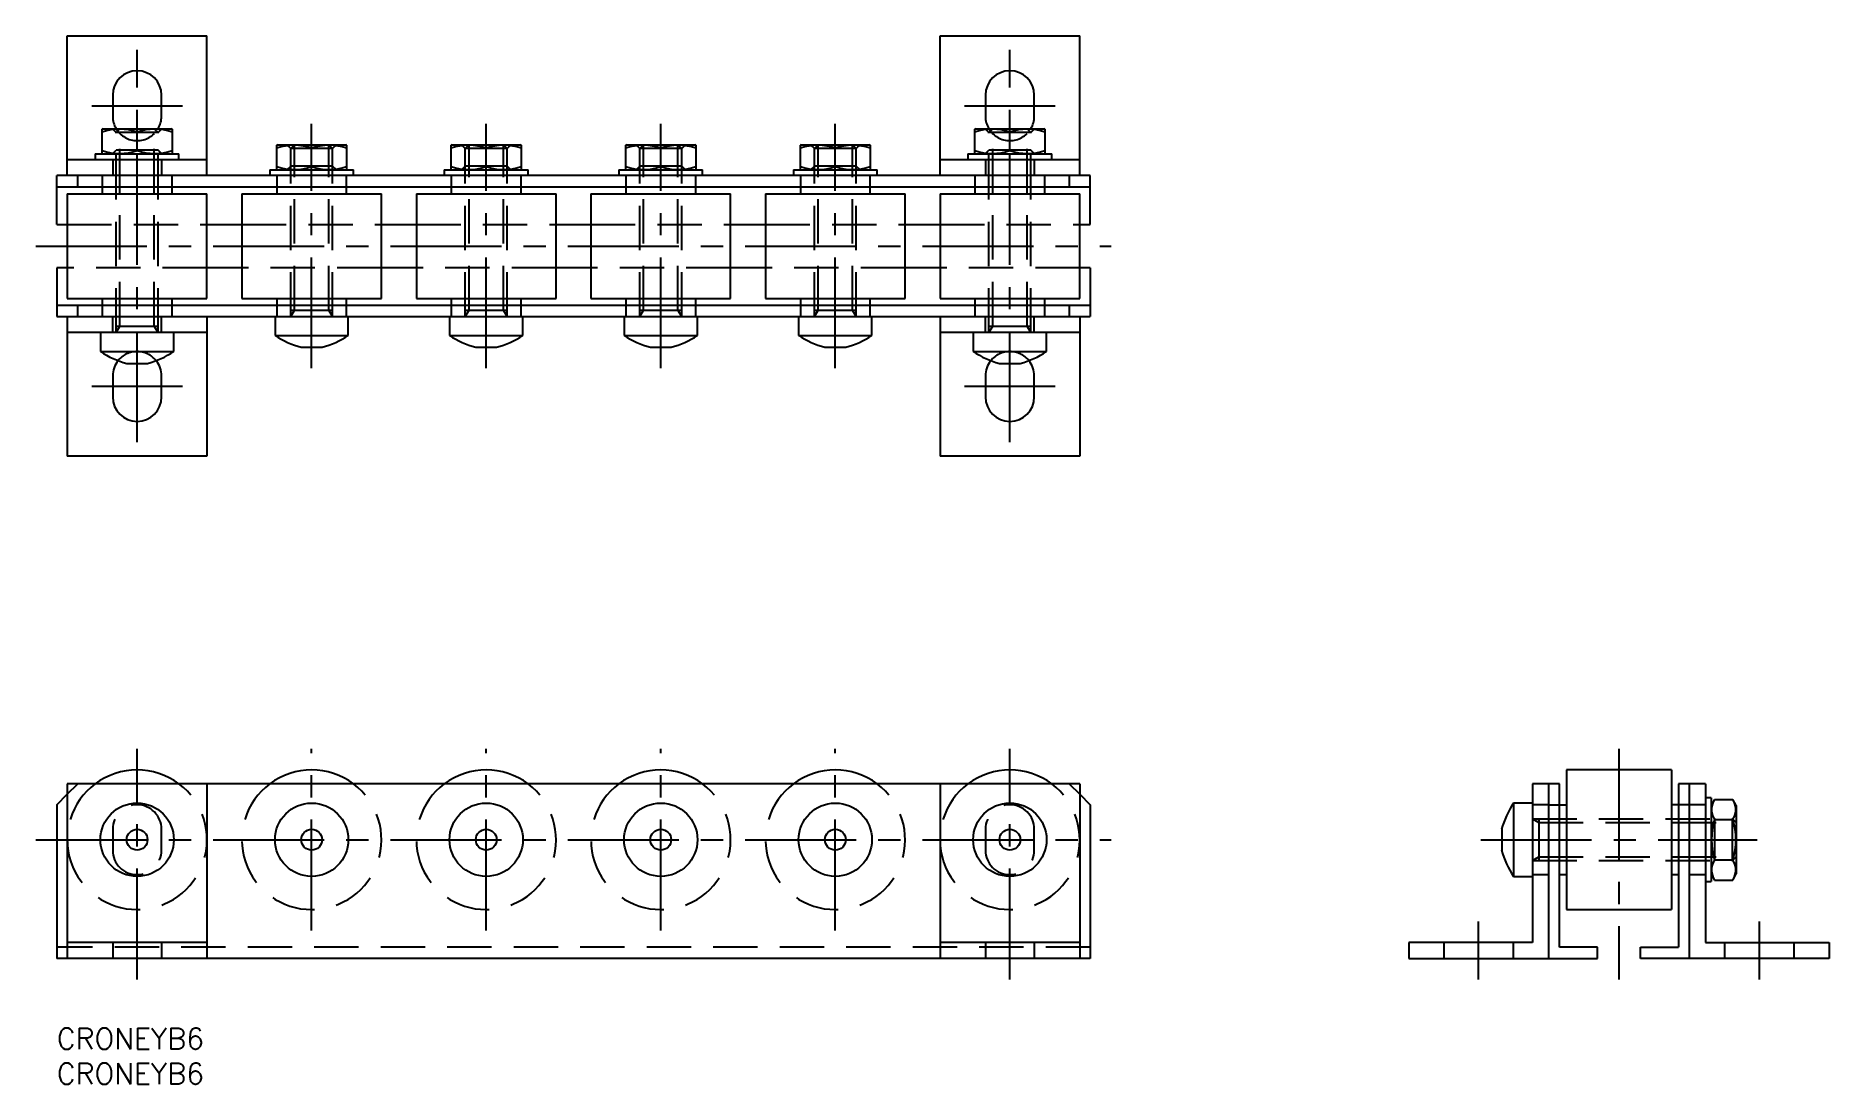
# Model space of a CAD drawing. Extents: x -3 to 254, y -8 to 142.
import ezdxf

# ---------------------------------------------------------------- set-up
doc = ezdxf.new("R2010")
doc.units = 0
doc.header["$LTSCALE"] = 0.5
doc.linetypes.add('CENTER', pattern=[50.8, 31.75, -6.35, 6.35, -6.35])
doc.linetypes.add('DASHED', pattern=[19.05, 12.7, -6.35])
for name, color, linetype in [('MSM_CENTER', 1, 'CENTER'), ('MSM_CONTINUOUS', 7, 'CONTINUOUS'), ('MSM_DASHED', 4, 'DASHED'), ('MSM_PART_NUMBER', 7, 'CONTINUOUS')]:
    doc.layers.add(name, color=color, linetype=linetype)
doc.styles.get("Standard").update_dxf_attribs({"font": 'txt.shx', "height": 3, "bigfont": 'bigfont.shx'})

# ---------------------------------------------------------------- blocks, each defined once
blk = doc.blocks.new('*U45')
at = {"layer": 'MSM_PART_NUMBER'}
blk.add_text('CRONEYB6', height=3, dxfattribs=at).set_placement((0, -3))
blk = doc.blocks.new('*U46')
at = {"layer": 'MSM_PART_NUMBER'}
blk.add_text('CRONEYB6', height=3, dxfattribs=at).set_placement((0, -8))

msp = doc.modelspace()

# ---------------------------------------------------------------- linework, layer by layer
at = {"layer": 'MSM_CENTER'}
for p, q in [((11.5, 83.91), (11.5, 140.11)), ((136.5, 83.91), (136.5, 140.11)), ((5, 132.11), (18, 132.11)), ((130, 132.11), (143, 132.11)), ((36.5, 94.51), (36.5, 129.51)), ((61.5, 94.51), (61.5, 129.51)), ((86.5, 94.51), (86.5, 129.51)), ((111.5, 94.51), (111.5, 129.51)), ((-3, 112.01), (151, 112.01)), ((18, 91.91), (5, 91.91)), ((143, 91.91), (130, 91.91)), ((11.5, 7), (11.5, 40)), ((36.5, 14), (36.5, 40)), ((61.5, 14), (61.5, 40)), ((86.5, 14), (86.5, 40)), ((111.5, 14), (111.5, 40)), ((136.5, 7), (136.5, 40)), ((223.74, 40), (223.74, 7)), ((-3, 27), (151, 27)), ((203.94, 27), (243.54, 27)), ((203.64, 7), (203.64, 15.3)), ((243.84, 7), (243.84, 15.3))]:
    msp.add_line(p, q, dxfattribs=at)
at = {"layer": 'MSM_CONTINUOUS'}
for p, q in [((1.5, 122.11), (1.5, 142.11)), ((1.5, 142.11), (21.5, 142.11)), ((21.5, 122.11), (21.5, 142.11)), ((126.5, 122.11), (126.5, 142.11)), ((126.5, 142.11), (146.5, 142.11)), ((146.5, 122.11), (146.5, 142.11)), ((8, 133.61), (8, 130.61)), ((15, 130.61), (15, 133.61)), ((133, 133.61), (133, 130.61)), ((140, 130.61), (140, 133.61)), ((6.6, 128.81), (6.5, 128.75)), ((6.5, 125.27), (6.5, 128.75)), ((6.6, 128.81), (16.4, 128.81)), ((16.5, 128.75), (16.4, 128.81)), ((16.5, 128.75), (16.5, 125.27)), ((131.6, 128.81), (131.5, 128.75)), ((131.5, 125.27), (131.5, 128.75)), ((131.6, 128.81), (141.4, 128.81)), ((141.5, 128.75), (141.4, 128.81)), ((141.5, 128.75), (141.5, 125.27)), ((11.5, 125.72), (11.5, 128.31)), ((31.6, 126.51), (31.5, 126.45)), ((31.5, 122.97), (31.5, 126.45)), ((31.6, 126.51), (41.4, 126.51)), ((36.5, 123.42), (36.5, 126.01)), ((41.5, 126.45), (41.4, 126.51)), ((41.5, 126.45), (41.5, 122.97)), ((56.6, 126.51), (56.5, 126.45)), ((56.5, 122.97), (56.5, 126.45)), ((56.6, 126.51), (66.4, 126.51)), ((61.5, 123.42), (61.5, 126.01)), ((66.5, 126.45), (66.4, 126.51)), ((66.5, 126.45), (66.5, 122.97)), ((81.6, 126.51), (81.5, 126.45)), ((81.5, 122.97), (81.5, 126.45)), ((81.6, 126.51), (91.4, 126.51)), ((86.5, 123.42), (86.5, 126.01)), ((91.5, 126.45), (91.4, 126.51)), ((91.5, 126.45), (91.5, 122.97)), ((106.6, 126.51), (106.5, 126.45)), ((106.5, 122.97), (106.5, 126.45)), ((106.6, 126.51), (116.4, 126.51)), ((111.5, 123.42), (111.5, 126.01)), ((116.5, 126.45), (116.4, 126.51)), ((116.5, 126.45), (116.5, 122.97)), ((136.5, 125.72), (136.5, 128.31)), ((1.5, 124.41), (21.5, 124.41)), ((5.5, 125.21), (5.5, 124.41)), ((5.5, 125.21), (17.5, 125.21)), ((6.5, 125.27), (6.6, 125.21)), ((16.4, 125.21), (16.5, 125.27)), ((17.5, 124.41), (17.5, 125.21)), ((126.5, 124.41), (146.5, 124.41)), ((130.5, 125.21), (130.5, 124.41)), ((130.5, 125.21), (142.5, 125.21)), ((131.5, 125.27), (131.6, 125.21)), ((141.4, 125.21), (141.5, 125.27)), ((142.5, 124.41), (142.5, 125.21)), ((0, 115.11), (0, 122.11)), ((148, 122.11), (0, 122.11)), ((3, 120.51), (3, 122.11)), ((30.5, 122.91), (30.5, 122.11)), ((30.5, 122.91), (42.5, 122.91)), ((31.5, 122.97), (31.6, 122.91)), ((41.4, 122.91), (41.5, 122.97)), ((42.5, 122.11), (42.5, 122.91)), ((55.5, 122.91), (55.5, 122.11)), ((55.5, 122.91), (67.5, 122.91)), ((56.5, 122.97), (56.6, 122.91)), ((66.4, 122.91), (66.5, 122.97)), ((67.5, 122.11), (67.5, 122.91)), ((80.5, 122.91), (80.5, 122.11)), ((80.5, 122.91), (92.5, 122.91)), ((81.5, 122.97), (81.6, 122.91)), ((91.4, 122.91), (91.5, 122.97)), ((92.5, 122.11), (92.5, 122.91)), ((105.5, 122.91), (105.5, 122.11)), ((105.5, 122.91), (117.5, 122.91)), ((106.5, 122.97), (106.6, 122.91)), ((116.4, 122.91), (116.5, 122.97)), ((117.5, 122.11), (117.5, 122.91)), ((145, 122.11), (145, 120.51)), ((148, 115.11), (148, 122.11)), ((0, 120.51), (148, 120.51)), ((1.5, 119.51), (1.5, 104.51)), ((1.5, 119.51), (21.5, 119.51)), ((6.5, 120.51), (6.5, 119.51)), ((16.5, 119.51), (16.5, 120.51)), ((21.5, 104.51), (21.5, 119.51)), ((26.5, 119.51), (26.5, 104.51)), ((26.5, 119.51), (46.5, 119.51)), ((31.5, 120.51), (31.5, 119.51)), ((41.5, 119.51), (41.5, 120.51)), ((46.5, 104.51), (46.5, 119.51)), ((51.5, 119.51), (51.5, 104.51)), ((51.5, 119.51), (71.5, 119.51)), ((56.5, 120.51), (56.5, 119.51)), ((66.5, 119.51), (66.5, 120.51)), ((71.5, 104.51), (71.5, 119.51)), ((76.5, 119.51), (76.5, 104.51)), ((76.5, 119.51), (96.5, 119.51)), ((81.5, 120.51), (81.5, 119.51)), ((91.5, 119.51), (91.5, 120.51)), ((96.5, 104.51), (96.5, 119.51)), ((101.5, 119.51), (101.5, 104.51)), ((101.5, 119.51), (121.5, 119.51)), ((106.5, 120.51), (106.5, 119.51)), ((116.5, 119.51), (116.5, 120.51)), ((121.5, 104.51), (121.5, 119.51)), ((126.5, 119.51), (126.5, 104.51)), ((126.5, 119.51), (146.5, 119.51)), ((131.5, 120.51), (131.5, 119.51)), ((141.5, 119.51), (141.5, 120.51)), ((146.5, 104.51), (146.5, 119.51)), ((0, 115.11), (1.5, 115.11)), ((21.5, 115.11), (26.5, 115.11)), ((46.5, 115.11), (51.5, 115.11)), ((71.5, 115.11), (76.5, 115.11)), ((96.5, 115.11), (101.5, 115.11)), ((121.5, 115.11), (126.5, 115.11)), ((146.5, 115.11), (148, 115.11)), ((0, 108.91), (0, 101.91)), ((1.5, 108.91), (0, 108.91)), ((26.5, 108.91), (21.5, 108.91)), ((51.5, 108.91), (46.5, 108.91)), ((76.5, 108.91), (71.5, 108.91)), ((101.5, 108.91), (96.5, 108.91)), ((126.5, 108.91), (121.5, 108.91)), ((148, 108.91), (146.5, 108.91)), ((148, 108.91), (148, 101.91)), ((148, 103.51), (0, 103.51)), ((1.5, 104.51), (21.5, 104.51)), ((3, 101.91), (3, 103.51)), ((6.5, 104.51), (6.5, 103.51)), ((16.5, 103.51), (16.5, 104.51)), ((26.5, 104.51), (46.5, 104.51)), ((31.5, 104.51), (31.5, 103.51)), ((41.5, 103.51), (41.5, 104.51)), ((51.5, 104.51), (71.5, 104.51)), ((56.5, 104.51), (56.5, 103.51)), ((66.5, 103.51), (66.5, 104.51)), ((76.5, 104.51), (96.5, 104.51)), ((81.5, 104.51), (81.5, 103.51)), ((91.5, 103.51), (91.5, 104.51)), ((101.5, 104.51), (121.5, 104.51)), ((106.5, 104.51), (106.5, 103.51)), ((116.5, 103.51), (116.5, 104.51)), ((126.5, 104.51), (146.5, 104.51)), ((131.5, 104.51), (131.5, 103.51)), ((141.5, 103.51), (141.5, 104.51)), ((145, 103.51), (145, 101.91)), ((0, 101.91), (148, 101.91)), ((1.5, 101.91), (1.5, 81.91)), ((21.5, 101.91), (21.5, 81.91)), ((31.25, 101.91), (31.25, 99.2)), ((41.75, 99.2), (41.75, 101.91)), ((56.25, 101.91), (56.25, 99.2)), ((66.75, 99.2), (66.75, 101.91)), ((81.25, 101.91), (81.25, 99.2)), ((91.75, 99.2), (91.75, 101.91)), ((106.25, 101.91), (106.25, 99.2)), ((116.75, 99.2), (116.75, 101.91)), ((126.5, 101.91), (126.5, 81.91)), ((146.5, 101.91), (146.5, 81.91)), ((21.5, 99.61), (1.5, 99.61)), ((6.25, 99.61), (6.25, 96.9)), ((16.75, 96.9), (16.75, 99.61)), ((31.25, 99.2), (41.75, 99.2)), ((56.25, 99.2), (66.75, 99.2)), ((81.25, 99.2), (91.75, 99.2)), ((106.25, 99.2), (116.75, 99.2)), ((146.5, 99.61), (126.5, 99.61)), ((131.25, 99.61), (131.25, 96.9)), ((141.75, 96.9), (141.75, 99.61)), ((6.25, 96.9), (16.75, 96.9)), ((10.01, 95.21), (12.99, 95.21)), ((35.01, 97.51), (37.99, 97.51)), ((60.01, 97.51), (62.99, 97.51)), ((85.01, 97.51), (87.99, 97.51)), ((110.01, 97.51), (112.99, 97.51)), ((131.25, 96.9), (141.75, 96.9)), ((135.01, 95.21), (137.99, 95.21)), ((8, 93.41), (8, 90.41)), ((15, 90.41), (15, 93.41)), ((133, 93.41), (133, 90.41)), ((140, 90.41), (140, 93.41)), ((21.5, 81.91), (1.5, 81.91)), ((146.5, 81.91), (126.5, 81.91)), ((216.24, 37), (216.24, 17)), ((231.24, 37), (216.24, 37)), ((231.24, 37), (231.24, 17)), ((0, 32), (1.5, 33.5)), ((1.5, 35), (1.5, 10)), ((146.5, 35), (1.5, 35)), ((21.5, 35), (21.5, 10)), ((126.5, 35), (126.5, 10)), ((146.5, 35), (146.5, 10)), ((146.5, 33.5), (148, 32)), ((215.24, 35), (211.34, 35)), ((211.34, 35), (211.34, 12.3)), ((213.64, 35), (213.64, 10)), ((215.24, 11.6), (215.24, 35)), ((232.24, 35), (232.24, 11.6)), ((236.14, 35), (232.24, 35)), ((233.84, 10), (233.84, 35)), ((236.14, 35), (236.14, 12.3)), ((0, 32), (0, 10)), ((148, 32), (148, 10)), ((208.63, 32.25), (208.63, 21.75)), ((211.34, 32.25), (208.63, 32.25)), ((213.64, 32), (216.24, 32)), ((233.84, 32), (231.24, 32)), ((236.94, 33), (236.14, 33)), ((236.94, 33), (236.94, 21)), ((237.44, 32.77), (236.94, 31.9)), ((237.44, 32.77), (240.03, 32.77)), ((240.54, 31.9), (240.03, 32.77)), ((240.54, 31.9), (240.54, 22.1)), ((206.94, 28.49), (206.94, 25.51)), ((237.44, 29.89), (240.03, 29.89)), ((237.44, 24.11), (240.03, 24.11)), ((208.63, 21.75), (211.34, 21.75)), ((215.24, 22), (216.24, 22)), ((231.24, 22), (232.24, 22)), ((236.14, 21), (236.94, 21)), ((236.94, 22.1), (237.44, 21.23)), ((237.44, 21.23), (240.03, 21.23)), ((240.03, 21.23), (240.54, 22.1)), ((216.24, 17), (231.24, 17)), ((21.5, 12.3), (1.5, 12.3)), ((146.5, 12.3), (126.5, 12.3)), ((211.34, 12.3), (193.64, 12.3)), ((193.64, 12.3), (193.64, 10)), ((220.64, 11.6), (215.24, 11.6)), ((220.64, 10), (220.64, 11.6)), ((226.84, 11.6), (232.24, 11.6)), ((226.84, 10), (226.84, 11.6)), ((236.14, 12.3), (253.84, 12.3)), ((253.84, 12.3), (253.84, 10)), ((148, 10), (0, 10)), ((193.64, 10), (220.64, 10)), ((253.84, 10), (226.84, 10))]:
    msp.add_line(p, q, dxfattribs=at)
for centre, radius in [((11.5, 27), 5.25), ((36.5, 27), 5.25), ((61.5, 27), 5.25), ((86.5, 27), 5.25), ((111.5, 27), 5.25), ((136.5, 27), 5.25), ((11.5, 27), 1.49), ((36.5, 27), 1.49), ((61.5, 27), 1.49), ((86.5, 27), 1.49), ((111.5, 27), 1.49), ((136.5, 27), 1.49)]:
    msp.add_circle(centre, radius, dxfattribs=at)
for centre, radius, start, end in [((11.5, 133.61), 3.5, 0, 180), ((136.5, 133.61), 3.5, 0, 180), ((9, 121.38), 7.37, 70.1592, 109.8408), ((11.5, 130.61), 3.5, 180, 210.9497), ((14, 121.38), 7.37, 70.1592, 109.8408), ((11.5, 130.61), 3.5, 329.0503, 0), ((134, 121.38), 7.37, 70.1592, 109.8408), ((136.5, 130.61), 3.5, 180, 210.9497), ((139, 121.38), 7.37, 70.1592, 109.8408), ((136.5, 130.61), 3.5, 329.0503, 0), ((34, 119.08), 7.37, 70.1592, 109.8408), ((39, 119.08), 7.37, 70.1592, 109.8408), ((59, 119.08), 7.37, 70.1592, 109.8408), ((64, 119.08), 7.37, 70.1592, 109.8408), ((84, 119.08), 7.37, 70.1592, 109.8408), ((89, 119.08), 7.37, 70.1592, 109.8408), ((109, 119.08), 7.37, 70.1592, 109.8408), ((114, 119.08), 7.37, 70.1592, 109.8408), ((9, 132.64), 7.37, 250.1592, 289.8408), ((14, 132.64), 7.37, 250.1592, 289.8408), ((34, 130.34), 7.37, 250.1592, 289.8408), ((39, 130.34), 7.37, 250.1592, 289.8408), ((59, 130.34), 7.37, 250.1592, 289.8408), ((64, 130.34), 7.37, 250.1592, 289.8408), ((84, 130.34), 7.37, 250.1592, 289.8408), ((89, 130.34), 7.37, 250.1592, 289.8408), ((109, 130.34), 7.37, 250.1592, 289.8408), ((114, 130.34), 7.37, 250.1592, 289.8408), ((134, 132.64), 7.37, 250.1592, 289.8408), ((139, 132.64), 7.37, 250.1592, 289.8408), ((38.04, 109.25), 12.12, 235.9445, 255.5214), ((34.96, 109.25), 12.12, 284.4786, 304.0555), ((63.04, 109.25), 12.12, 235.9445, 255.5214), ((59.96, 109.25), 12.12, 284.4786, 304.0555), ((88.04, 109.25), 12.12, 235.9445, 255.5214), ((84.96, 109.25), 12.12, 284.4786, 304.0555), ((113.04, 109.25), 12.12, 235.9445, 255.5214), ((109.96, 109.25), 12.12, 284.4786, 304.0555), ((13.04, 106.95), 12.12, 235.9445, 255.5214), ((11.5, 93.41), 3.5, 141.2477, 180), ((9.96, 106.95), 12.12, 284.4786, 304.0555), ((11.5, 93.41), 3.5, 0, 38.7523), ((138.04, 106.95), 12.12, 235.9445, 255.5214), ((136.5, 93.41), 3.5, 141.2477, 180), ((134.96, 106.95), 12.12, 284.4786, 304.0555), ((136.5, 93.41), 3.5, 0, 38.7523), ((11.5, 90.41), 3.5, 180, 0), ((136.5, 90.41), 3.5, 180, 0), ((11.5, 27), 10, 53.1301, 126.8699), ((36.5, 27), 10, 53.1301, 126.8699), ((61.5, 27), 10, 53.1301, 126.8699), ((86.5, 27), 10, 53.1301, 126.8699), ((111.5, 27), 10, 53.1301, 126.8699), ((136.5, 27), 10, 53.1301, 126.8699), ((218.67, 25.46), 12.12, 145.9445, 165.5214), ((239.55, 31.33), 2.56, 154.3574, 214.3573), ((237.92, 31.33), 2.56, 325.6427, 25.6426), ((246.6, 27), 9.61, 162.5124, 197.4876), ((230.87, 27), 9.61, 342.5124, 17.4876), ((218.67, 28.54), 12.12, 194.4786, 214.0555), ((239.55, 22.67), 2.56, 145.6427, 205.6426), ((237.92, 22.67), 2.56, 334.3574, 34.3573)]:
    msp.add_arc(centre, radius, start, end, dxfattribs=at)
at = {"layer": 'MSM_DASHED'}
for p, q in [((7.96, 128.81), (8.5, 128.27)), ((9.04, 128.81), (8.5, 128.27)), ((9.04, 100.55), (9.04, 128.81)), ((13.96, 128.81), (14.5, 128.27)), ((13.96, 100.55), (13.96, 128.81)), ((15.04, 128.81), (14.5, 128.27)), ((132.96, 128.81), (133.5, 128.27)), ((134.04, 128.81), (133.5, 128.27)), ((134.04, 100.55), (134.04, 128.81)), ((138.96, 100.55), (138.96, 128.81)), ((138.96, 128.81), (139.5, 128.27)), ((140.04, 128.81), (139.5, 128.27)), ((14.5, 128.27), (8.5, 128.27)), ((8.5, 99.61), (8.5, 128.27)), ((14.5, 99.61), (14.5, 128.27)), ((32.96, 126.51), (33.5, 125.97)), ((34.04, 126.51), (33.5, 125.97)), ((39.5, 125.97), (33.5, 125.97)), ((33.5, 101.91), (33.5, 125.97)), ((34.04, 102.85), (34.04, 126.51)), ((38.96, 126.51), (39.5, 125.97)), ((38.96, 102.85), (38.96, 126.51)), ((40.04, 126.51), (39.5, 125.97)), ((39.5, 101.91), (39.5, 125.97)), ((57.96, 126.51), (58.5, 125.97)), ((59.04, 126.51), (58.5, 125.97)), ((64.5, 125.97), (58.5, 125.97)), ((58.5, 101.91), (58.5, 125.97)), ((59.04, 102.85), (59.04, 126.51)), ((63.96, 126.51), (64.5, 125.97)), ((63.96, 102.85), (63.96, 126.51)), ((65.04, 126.51), (64.5, 125.97)), ((64.5, 101.91), (64.5, 125.97)), ((82.96, 126.51), (83.5, 125.97)), ((84.04, 126.51), (83.5, 125.97)), ((89.5, 125.97), (83.5, 125.97)), ((83.5, 101.91), (83.5, 125.97)), ((84.04, 102.85), (84.04, 126.51)), ((88.96, 126.51), (89.5, 125.97)), ((88.96, 102.85), (88.96, 126.51)), ((90.04, 126.51), (89.5, 125.97)), ((89.5, 101.91), (89.5, 125.97)), ((107.96, 126.51), (108.5, 125.97)), ((109.04, 126.51), (108.5, 125.97)), ((114.5, 125.97), (108.5, 125.97)), ((108.5, 101.91), (108.5, 125.97)), ((109.04, 102.85), (109.04, 126.51)), ((113.96, 126.51), (114.5, 125.97)), ((113.96, 102.85), (113.96, 126.51)), ((115.04, 126.51), (114.5, 125.97)), ((114.5, 101.91), (114.5, 125.97)), ((133.5, 99.61), (133.5, 128.27)), ((139.5, 128.27), (133.5, 128.27)), ((139.5, 99.61), (139.5, 128.27)), ((7.96, 125.21), (8.5, 125.75)), ((8, 124.41), (8, 122.11)), ((14.5, 125.75), (8.5, 125.75)), ((15.04, 125.21), (14.5, 125.75)), ((15, 124.41), (15, 122.11)), ((32.96, 122.91), (33.5, 123.45)), ((39.5, 123.45), (33.5, 123.45)), ((40.04, 122.91), (39.5, 123.45)), ((57.96, 122.91), (58.5, 123.45)), ((64.5, 123.45), (58.5, 123.45)), ((65.04, 122.91), (64.5, 123.45)), ((82.96, 122.91), (83.5, 123.45)), ((89.5, 123.45), (83.5, 123.45)), ((90.04, 122.91), (89.5, 123.45)), ((107.96, 122.91), (108.5, 123.45)), ((114.5, 123.45), (108.5, 123.45)), ((115.04, 122.91), (114.5, 123.45)), ((132.96, 125.21), (133.5, 125.75)), ((133, 124.41), (133, 122.11)), ((139.5, 125.75), (133.5, 125.75)), ((140.04, 125.21), (139.5, 125.75)), ((140, 124.41), (140, 122.11)), ((6.5, 122.11), (6.5, 120.51)), ((16.5, 120.51), (16.5, 122.11)), ((31.5, 122.11), (31.5, 120.51)), ((41.5, 120.51), (41.5, 122.11)), ((56.5, 122.11), (56.5, 120.51)), ((66.5, 120.51), (66.5, 122.11)), ((81.5, 122.11), (81.5, 120.51)), ((91.5, 120.51), (91.5, 122.11)), ((106.5, 122.11), (106.5, 120.51)), ((116.5, 120.51), (116.5, 122.11)), ((131.5, 122.11), (131.5, 120.51)), ((141.5, 120.51), (141.5, 122.11)), ((1.5, 115.11), (21.5, 115.11)), ((26.5, 115.11), (46.5, 115.11)), ((51.5, 115.11), (71.5, 115.11)), ((76.5, 115.11), (96.5, 115.11)), ((101.5, 115.11), (121.5, 115.11)), ((126.5, 115.11), (146.5, 115.11)), ((21.5, 108.91), (1.5, 108.91)), ((46.5, 108.91), (26.5, 108.91)), ((71.5, 108.91), (51.5, 108.91)), ((96.5, 108.91), (76.5, 108.91)), ((121.5, 108.91), (101.5, 108.91)), ((146.5, 108.91), (126.5, 108.91)), ((6.5, 103.51), (6.5, 101.91)), ((16.5, 101.91), (16.5, 103.51)), ((31.5, 103.51), (31.5, 101.91)), ((33.5, 102.85), (39.5, 102.85)), ((33.5, 101.91), (34.04, 102.85)), ((39.5, 101.91), (38.96, 102.85)), ((41.5, 101.91), (41.5, 103.51)), ((56.5, 103.51), (56.5, 101.91)), ((58.5, 102.85), (64.5, 102.85)), ((58.5, 101.91), (59.04, 102.85)), ((64.5, 101.91), (63.96, 102.85)), ((66.5, 101.91), (66.5, 103.51)), ((81.5, 103.51), (81.5, 101.91)), ((83.5, 102.85), (89.5, 102.85)), ((83.5, 101.91), (84.04, 102.85)), ((89.5, 101.91), (88.96, 102.85)), ((91.5, 101.91), (91.5, 103.51)), ((106.5, 103.51), (106.5, 101.91)), ((108.5, 102.85), (114.5, 102.85)), ((108.5, 101.91), (109.04, 102.85)), ((114.5, 101.91), (113.96, 102.85)), ((116.5, 101.91), (116.5, 103.51)), ((131.5, 103.51), (131.5, 101.91)), ((141.5, 101.91), (141.5, 103.51)), ((8, 99.61), (8, 101.91)), ((8.5, 100.55), (14.5, 100.55)), ((8.5, 99.61), (9.04, 100.55)), ((14.5, 99.61), (13.96, 100.55)), ((15, 99.61), (15, 101.91)), ((133, 99.61), (133, 101.91)), ((133.5, 99.61), (134.04, 100.55)), ((133.5, 100.55), (139.5, 100.55)), ((139.5, 99.61), (138.96, 100.55)), ((140, 99.61), (140, 101.91)), ((1.5, 33.5), (3, 35)), ((145, 35), (146.5, 33.5)), ((213.64, 32), (211.34, 32)), ((236.14, 32), (233.84, 32)), ((8, 28.5), (8, 25.5)), ((15, 25.5), (15, 28.5)), ((133, 28.5), (133, 25.5)), ((140, 25.5), (140, 28.5)), ((211.34, 30), (240, 30)), ((211.34, 30), (212.27, 29.46)), ((212.27, 30), (212.27, 24)), ((212.27, 29.46), (240.54, 29.46)), ((236.94, 30.54), (237.48, 30)), ((237.48, 24), (237.48, 30)), ((240.54, 30.54), (240, 30)), ((240, 24), (240, 30)), ((240.54, 29.46), (240, 30)), ((211.34, 24), (212.27, 24.54)), ((211.34, 24), (240, 24)), ((212.27, 24.54), (240.54, 24.54)), ((236.94, 23.46), (237.48, 24)), ((240.54, 24.54), (240, 24)), ((240.54, 23.46), (240, 24)), ((211.34, 22), (213.64, 22)), ((233.84, 22), (236.14, 22)), ((148, 11.6), (0, 11.6)), ((8, 12.3), (8, 10)), ((15, 12.3), (15, 10)), ((133, 12.3), (133, 10)), ((140, 12.3), (140, 10)), ((198.64, 12.3), (198.64, 10)), ((208.64, 10), (208.64, 12.3)), ((238.84, 12.3), (238.84, 10)), ((248.84, 10), (248.84, 12.3))]:
    msp.add_line(p, q, dxfattribs=at)
for centre, radius, start, end in [((11.5, 130.61), 3.5, 210.9497, 329.0503), ((136.5, 130.61), 3.5, 210.9497, 329.0503), ((11.5, 93.41), 3.5, 38.7523, 141.2477), ((136.5, 93.41), 3.5, 38.7523, 141.2477), ((11.5, 27), 10, 126.8699, 53.1301), ((36.5, 27), 10, 126.8699, 53.1301), ((61.5, 27), 10, 126.8699, 53.1301), ((86.5, 27), 10, 126.8699, 53.1301), ((111.5, 27), 10, 126.8699, 53.1301), ((136.5, 27), 10, 126.8699, 53.1301), ((11.5, 28.5), 3.5, 0, 180), ((136.5, 28.5), 3.5, 0, 180), ((11.5, 25.5), 3.5, 180, 0), ((136.5, 25.5), 3.5, 180, 0)]:
    msp.add_arc(centre, radius, start, end, dxfattribs=at)

# ---------------------------------------------------------------- block references
at = {"layer": 'MSM_CONTINUOUS'}
for name in ['*U45', '*U46']:
    msp.add_blockref(name, (0, 0), dxfattribs=at)

doc.saveas('drawing.dxf')
